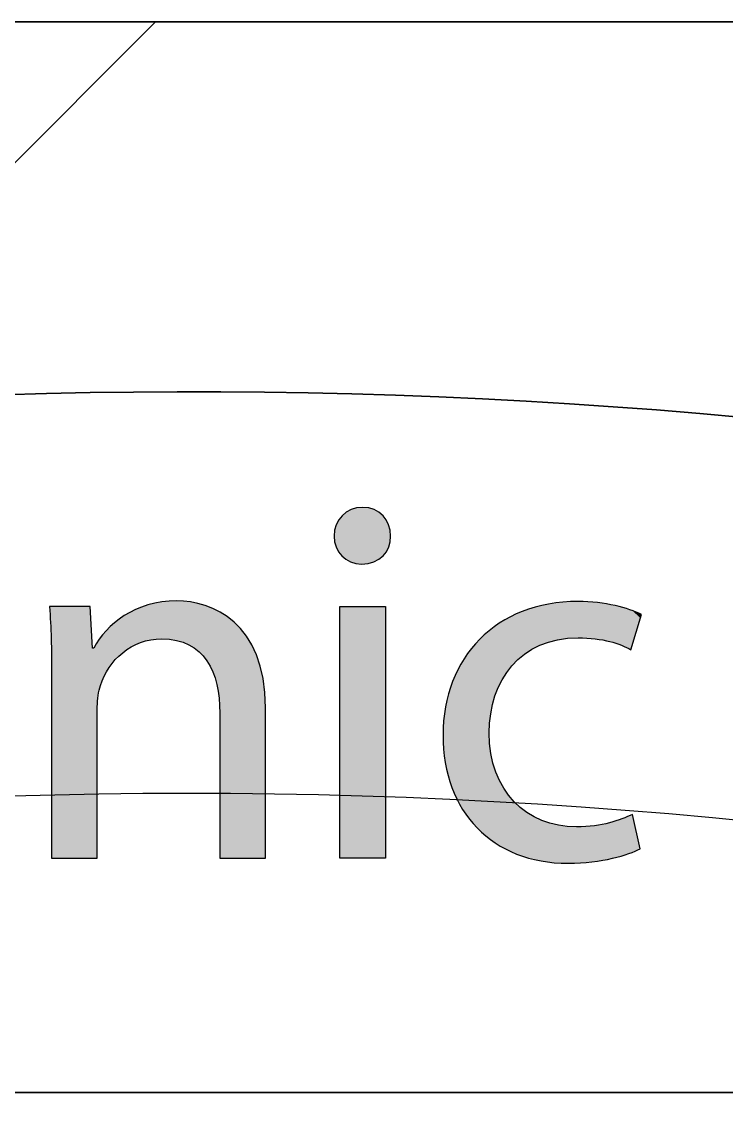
# Model space of a CAD drawing. Extents: x -10 to 112, y 72 to 347.
# Drawn here: x 85.89 to 91.15, y 191.89 to 200.02 of the extents above; entities that cross this region are included whole.
import ezdxf

# ---------------------------------------------------------------- set-up
doc = ezdxf.new("R2010")
doc.units = 0
for name, color, linetype in [('LAYER_6', 7, 'CONTINUOUS'), ('LAYER_7', 7, 'CONTINUOUS'), ('OUTLINES', 7, 'CONTINUOUS')]:
    doc.layers.add(name, color=color, linetype=linetype)

# ---------------------------------------------------------------- blocks, each defined once
blk = doc.blocks.new('*X84')
at = {"layer": 'OUTLINES', "color": 7}
blk.add_line((83.9314, 197.0684), (86.8879, 200.025), dxfattribs=at)
blk = doc.blocks.new('BLOCK_3')
at = {"layer": 'OUTLINES'}
for points, knots in [([(111.5625, 193.5374), (111.5625, 193.5374), (111.5625, 190.0025), (111.5625, 190.0025), (99.5927, 197.8096), (84.6138, 199.4218), (71.2611, 194.3382), (71.2611, 194.3382), (71.2611, 197.5344), (71.2611, 197.5344), (74.9017, 198.822), (78.5671, 199.6405), (82.4089, 200.025), (82.4089, 200.025), (91.8952, 200.025), (91.8952, 200.025), (98.8448, 199.33), (105.5617, 197.1146), (111.5625, 193.5374)], [0, 0, 0, 0, 1, 1, 1, 2, 2, 2, 3, 3, 3, 4, 4, 4, 5, 5, 5, 6, 6, 6, 6]), ([(111.5625, 186.3619), (111.5625, 186.3619), (111.5625, 182.5837), (111.5625, 182.5837), (100.2065, 191.8229), (84.6067, 193.8585), (71.2611, 187.8437), (71.2611, 187.8437), (71.2611, 191.1103), (71.2611, 191.1103), (84.6102, 196.6171), (99.8573, 194.8215), (111.5625, 186.3619)], [0, 0, 0, 0, 1, 1, 1, 2, 2, 2, 3, 3, 3, 4, 4, 4, 4])]:
    blk.add_open_spline(points, degree=3, knots=knots, dxfattribs=at)
at = {"layer": 'OUTLINES', "color": 7}
blk.add_blockref('*X84', (0, 0), dxfattribs=at)
blk = doc.blocks.new('BLOCK_4')
at = {"layer": 'OUTLINES', "color": 7}
blk.add_lwpolyline([(111.5625, 171.2702), (111.5625, 175.8985), (111.5625, 178.8971), (111.5625, 182.5837), (111.5625, 186.3619), (111.5625, 190.0025), (111.5625, 193.5374), (111.5625, 196.9947), (111.5625, 200.025), (104.9726, 200.025), (91.8952, 200.025), (82.4089, 200.025), (71.2611, 200.025), (71.2611, 197.5344), (71.2611, 194.3382), (71.2611, 191.1103), (71.2611, 187.8437), (71.2611, 184.524), (71.2611, 181.1338), (71.2611, 177.6448), (71.2611, 174.0076)], dxfattribs=at)
for points in [[(111.5625, 190.0025), (99.5927, 197.8096), (84.6138, 199.4218), (71.2611, 194.3382)], [(111.5625, 186.3619), (99.8573, 194.8215), (84.6102, 196.6171), (71.2611, 191.1103)], [(111.5625, 182.5837), (100.2065, 191.8229), (84.6067, 193.8585), (71.2611, 187.8437)]]:
    blk.add_open_spline(points, degree=3, dxfattribs=at)
blk = doc.blocks.new('BLOCK_2')
at = {"layer": 'OUTLINES'}
for name in ['BLOCK_3', 'BLOCK_4']:
    blk.add_blockref(name, (0, 0), dxfattribs=at)
blk = doc.blocks.new('*U110')
at = {"layer": 'LAYER_7', "color": 7}
for points in [[(86.8316, 195.402), (86.7756, 195.6473), (86.8316, 195.6681)], [(86.852, 195.4076), (86.8316, 195.6681), (86.852, 195.6725)], [(86.9339, 195.4148), (86.852, 195.6725), (86.9339, 195.6901)], [(86.9345, 195.4147), (86.9339, 195.6901), (86.9345, 195.6903)], [(86.9339, 195.4148), (86.9339, 195.6901), (86.9345, 195.4147)], [(87.0451, 195.4033), (86.9345, 195.6903), (87.0451, 195.698)], [(86.9345, 195.4147), (86.9345, 195.6903), (87.0451, 195.4033)], [(87.0465, 195.4028), (87.0451, 195.698), (87.0465, 195.6981)], [(87.0451, 195.4033), (87.0451, 195.698), (87.0465, 195.4028)], [(87.0465, 195.4028), (87.0465, 195.6981), (87.1378, 195.3706)], [(87.1378, 195.3706), (87.1378, 195.6911), (87.1497, 195.3625)], [(87.1497, 195.3625), (87.1497, 195.6902), (87.2131, 195.319)], [(87.2131, 195.319), (87.2131, 195.675), (87.2599, 195.2649)], [(86.1078, 195.4158), (86.1078, 195.6554), (86.1112, 195.1471)], [(86.6545, 195.3197), (86.6424, 195.5797), (86.6545, 195.5885)], [(86.7055, 195.3544), (86.6545, 195.5885), (86.7055, 195.6159)], [(86.7381, 195.3695), (86.7055, 195.6159), (86.7381, 195.6335)], [(86.7756, 195.3869), (86.7381, 195.6335), (86.7756, 195.6473)], [(87.2599, 195.2649), (87.2599, 195.6638), (87.2721, 195.2508)], [(87.2721, 195.2508), (87.2721, 195.6584), (87.3161, 195.1685)], [(87.3161, 195.1685), (87.3161, 195.6391), (87.346, 195.0742)], [(87.346, 195.0742), (87.346, 195.6259), (87.3632, 194.9706)], [(87.3632, 194.9706), (87.3632, 195.6184), (87.3687, 194.8598)], [(86.5811, 195.2518), (86.5405, 195.4966), (86.5811, 195.5352)], [(86.5872, 195.2595), (86.5811, 195.5352), (86.5872, 195.5396)], [(86.6424, 195.3114), (86.5872, 195.5396), (86.6424, 195.5797)], [(86.5032, 195.1351), (86.476, 195.4235), (86.5032, 195.4569)], [(86.5182, 195.1613), (86.5032, 195.4569), (86.5182, 195.4755)], [(86.5405, 195.2003), (86.5182, 195.4755), (86.5405, 195.4966)], [(86.4528, 193.777), (86.4256, 195.345), (86.4528, 195.3894)], [(86.4586, 194.9918), (86.4528, 195.3894), (86.4586, 195.3989)], [(86.4663, 195.0242), (86.4586, 195.3989), (86.4663, 195.4114)], [(86.476, 195.0654), (86.4663, 195.4114), (86.476, 195.4235)]]:
    blk.add_solid(points, dxfattribs=at)
at = {"layer": 'LAYER_7', "color": 7, "extrusion": (0, 0, -1)}
for points in [[(-86.8316, 195.402), (-86.8316, 195.6681), (-86.852, 195.4076)], [(-86.852, 195.4076), (-86.852, 195.6725), (-86.9339, 195.4148)], [(-87.1378, 195.3706), (-87.0465, 195.6981), (-87.1378, 195.6911)], [(-87.1497, 195.3625), (-87.1378, 195.6911), (-87.1497, 195.6902)], [(-87.2131, 195.319), (-87.1497, 195.6902), (-87.2131, 195.675)], [(-87.2599, 195.2649), (-87.2131, 195.675), (-87.2599, 195.6638)], [(-86.1078, 195.4158), (-86.0957, 195.6554), (-86.1078, 195.6554)], [(-86.1112, 195.1471), (-86.1078, 195.6554), (-86.1112, 195.6554)], [(-86.1112, 193.777), (-86.1112, 195.6554), (-86.3983, 193.777)], [(-86.3983, 193.777), (-86.1112, 195.6554), (-86.3983, 195.6554)], [(-86.3983, 193.777), (-86.3983, 195.6554), (-86.4178, 193.777)], [(-86.4178, 193.777), (-86.3983, 195.6554), (-86.4178, 195.345)], [(-86.6545, 195.3197), (-86.6545, 195.5885), (-86.7055, 195.3544)], [(-86.7055, 195.3544), (-86.7055, 195.6159), (-86.7381, 195.3695)], [(-86.7381, 195.3695), (-86.7381, 195.6335), (-86.7756, 195.3869)], [(-86.7756, 195.3869), (-86.7756, 195.6473), (-86.8316, 195.402)], [(-87.2721, 195.2508), (-87.2599, 195.6638), (-87.2721, 195.6584)], [(-87.3161, 195.1685), (-87.2721, 195.6584), (-87.3161, 195.6391)], [(-87.346, 195.0742), (-87.3161, 195.6391), (-87.346, 195.6259)], [(-87.3632, 194.9706), (-87.346, 195.6259), (-87.3632, 195.6184)], [(-87.3687, 194.8598), (-87.3632, 195.6184), (-87.3687, 195.616)], [(-87.3687, 193.777), (-87.3687, 195.616), (-87.3708, 193.777)], [(-87.3708, 193.777), (-87.3687, 195.616), (-87.3708, 195.6151)], [(-87.3708, 193.777), (-87.3708, 195.6151), (-87.4759, 193.777)], [(-87.4759, 193.777), (-87.3708, 195.6151), (-87.4759, 195.54)], [(-86.5811, 195.2518), (-86.5811, 195.5352), (-86.5872, 195.2595)], [(-86.5872, 195.2595), (-86.5872, 195.5396), (-86.6424, 195.3114)], [(-86.6424, 195.3114), (-86.6424, 195.5797), (-86.6545, 195.3197)], [(-87.4759, 193.777), (-87.4759, 195.54), (-87.5242, 193.777)], [(-87.5242, 193.777), (-87.4759, 195.54), (-87.5242, 195.4914)], [(-86.5032, 195.1351), (-86.5032, 195.4569), (-86.5182, 195.1613)], [(-86.5182, 195.1613), (-86.5182, 195.4755), (-86.5405, 195.2003)], [(-86.5405, 195.2003), (-86.5405, 195.4966), (-86.5811, 195.2518)], [(-87.5242, 193.777), (-87.5242, 195.4914), (-87.5688, 193.777)], [(-87.5688, 193.777), (-87.5242, 195.4914), (-87.5688, 195.4348)], [(-87.5688, 193.777), (-87.5688, 195.4348), (-87.6087, 193.777)], [(-87.6087, 193.777), (-87.5688, 195.4348), (-87.6087, 195.3696)], [(-86.4178, 193.777), (-86.4178, 195.345), (-86.4256, 193.777)], [(-86.4256, 193.777), (-86.4178, 195.345), (-86.4256, 195.345)], [(-86.4256, 193.777), (-86.4256, 195.345), (-86.4528, 193.777)], [(-86.4528, 194.9064), (-86.4528, 195.3894), (-86.4586, 194.9918)], [(-86.4586, 194.9918), (-86.4586, 195.3989), (-86.4663, 195.0242)], [(-86.4663, 195.0242), (-86.4663, 195.4114), (-86.476, 195.0654)], [(-86.476, 195.0654), (-86.476, 195.4235), (-86.5032, 195.1351)], [(-87.6087, 193.777), (-87.6087, 195.3696), (-87.6431, 193.777)], [(-87.6431, 193.777), (-87.6087, 195.3696), (-87.6431, 195.2954)], [(-87.6431, 193.777), (-87.6431, 195.2954), (-87.6713, 193.777)], [(-87.6713, 193.777), (-87.6431, 195.2954), (-87.6713, 195.2117)], [(-87.6713, 193.777), (-87.6713, 195.2117), (-87.6924, 193.777)], [(-87.6924, 193.777), (-87.6713, 195.2117), (-87.6924, 195.118)], [(-87.6924, 193.777), (-87.6924, 195.118), (-87.7056, 193.777)], [(-87.7056, 193.777), (-87.6924, 195.118), (-87.7056, 195.0138)], [(-87.7056, 193.777), (-87.7056, 195.0138), (-87.7102, 193.777)], [(-87.7102, 193.777), (-87.7056, 195.0138), (-87.7102, 194.8987)]]:
    blk.add_solid(points, dxfattribs=at)
blk = doc.blocks.new('*U111')
at = {"layer": 'LAYER_7', "color": 7}
for points in [[(88.2689, 196.0475), (88.267, 196.3175), (88.2689, 196.3201)], [(88.2799, 196.0348), (88.2689, 196.3201), (88.2799, 196.3325)], [(88.2689, 196.0475), (88.2689, 196.3201), (88.2799, 196.0348)], [(88.2823, 196.0326), (88.2799, 196.3325), (88.2823, 196.3352)], [(88.2799, 196.0348), (88.2799, 196.3325), (88.2823, 196.0326)], [(88.2943, 196.0213), (88.2823, 196.3352), (88.2943, 196.3461)], [(88.2823, 196.0326), (88.2823, 196.3352), (88.2943, 196.0213)], [(88.2972, 196.0191), (88.2943, 196.3461), (88.2972, 196.3488)], [(88.2943, 196.0213), (88.2943, 196.3461), (88.2972, 196.0191)], [(88.3099, 196.0093), (88.2972, 196.3488), (88.3099, 196.3583)], [(88.2972, 196.0191), (88.2972, 196.3488), (88.3099, 196.0093)], [(88.3135, 196.0071), (88.3099, 196.3583), (88.3135, 196.361)], [(88.3099, 196.0093), (88.3099, 196.3583), (88.3135, 196.0071)], [(88.3269, 195.9989), (88.3135, 196.361), (88.3269, 196.369)], [(88.3135, 196.0071), (88.3135, 196.361), (88.3269, 195.9989)], [(88.3311, 195.9968), (88.3269, 196.369), (88.3311, 196.3715)], [(88.3269, 195.9989), (88.3269, 196.369), (88.3311, 195.9968)], [(88.345, 195.9901), (88.3311, 196.3715), (88.345, 196.3781)], [(88.3311, 195.9968), (88.3311, 196.3715), (88.345, 195.9901)], [(88.3499, 195.9883), (88.345, 196.3781), (88.3499, 196.3804)], [(88.345, 195.9901), (88.345, 196.3781), (88.3499, 195.9883)], [(88.3642, 195.9831), (88.3499, 196.3804), (88.3642, 196.3854)], [(88.3499, 195.9883), (88.3499, 196.3804), (88.3642, 195.9831)], [(88.3698, 195.9817), (88.3642, 196.3854), (88.3698, 196.3874)], [(88.3642, 195.9831), (88.3642, 196.3854), (88.3698, 195.9817)], [(88.3845, 195.978), (88.3698, 196.3874), (88.3845, 196.391)], [(88.3698, 195.9817), (88.3698, 196.3874), (88.3845, 195.978)], [(88.3908, 195.977), (88.3845, 196.391), (88.3908, 196.3926)], [(88.3845, 195.978), (88.3845, 196.391), (88.3908, 195.977)], [(88.4057, 195.9748), (88.3908, 196.3926), (88.4057, 196.3947)], [(88.3908, 195.977), (88.3908, 196.3926), (88.4057, 195.9748)], [(88.4127, 195.9745), (88.4057, 196.3947), (88.4127, 196.3957)], [(88.4057, 195.9748), (88.4057, 196.3947), (88.4127, 195.9745)], [(88.4278, 195.9737), (88.4127, 196.3957), (88.4278, 196.3964)], [(88.4127, 195.9745), (88.4127, 196.3957), (88.4278, 195.9737)], [(88.4356, 195.9741), (88.4278, 196.3964), (88.4356, 196.3968)], [(88.2309, 196.1206), (88.2263, 196.2269), (88.2309, 196.2461)], [(88.2312, 196.1195), (88.2309, 196.2461), (88.2312, 196.2476)], [(88.2309, 196.1206), (88.2309, 196.2461), (88.2312, 196.1195)], [(88.2374, 196.1013), (88.2312, 196.2476), (88.2374, 196.2655)], [(88.2312, 196.1195), (88.2312, 196.2476), (88.2374, 196.1013)], [(88.2381, 196.0999), (88.2374, 196.2655), (88.2381, 196.2674)], [(88.2374, 196.1013), (88.2374, 196.2655), (88.2381, 196.0999)], [(88.2457, 196.083), (88.2381, 196.2674), (88.2457, 196.2839)], [(88.2381, 196.0999), (88.2381, 196.2674), (88.2457, 196.083)], [(88.2467, 196.0813), (88.2457, 196.2839), (88.2467, 196.2861)], [(88.2457, 196.083), (88.2457, 196.2839), (88.2467, 196.0813)], [(88.2556, 196.0658), (88.2467, 196.2861), (88.2556, 196.3013)], [(88.2467, 196.0813), (88.2467, 196.2861), (88.2556, 196.0658)], [(88.257, 196.0638), (88.2556, 196.3013), (88.257, 196.3037)], [(88.2556, 196.0658), (88.2556, 196.3013), (88.257, 196.0638)], [(88.2649, 196.0526), (88.257, 196.3037), (88.2649, 196.3146)], [(88.257, 196.0638), (88.257, 196.3037), (88.2649, 196.0526)], [(88.267, 196.0496), (88.2649, 196.3146), (88.267, 196.3175)], [(88.2649, 196.0526), (88.2649, 196.3146), (88.267, 196.0496)], [(88.267, 196.0496), (88.267, 196.3175), (88.2689, 196.0475)], [(88.2232, 196.1617), (88.2222, 196.1832), (88.2232, 196.2045)], [(88.2261, 196.1408), (88.2232, 196.2054), (88.2261, 196.2257)], [(88.2232, 196.1613), (88.2232, 196.2045), (88.2232, 196.2054)], [(88.2232, 196.1613), (88.2232, 196.2054), (88.2261, 196.1408)], [(88.2232, 196.1617), (88.2232, 196.2045), (88.2232, 196.1613)], [(88.2263, 196.14), (88.2261, 196.2257), (88.2263, 196.2269)], [(88.2261, 196.1408), (88.2261, 196.2257), (88.2263, 196.14)], [(88.2263, 196.14), (88.2263, 196.2269), (88.2309, 196.1206)]]:
    blk.add_solid(points, dxfattribs=at)
at = {"layer": 'LAYER_7', "color": 7, "extrusion": (0, 0, -1)}
for points in [[(-88.4278, 195.9737), (-88.4278, 196.3964), (-88.4356, 195.9741)], [(-88.4356, 195.9741), (-88.4356, 196.3968), (-88.4527, 195.9748)], [(-88.4527, 195.9748), (-88.4356, 196.3968), (-88.4527, 196.396)], [(-88.4527, 195.9748), (-88.4527, 196.396), (-88.4591, 195.9757)], [(-88.4591, 195.9757), (-88.4527, 196.396), (-88.4591, 196.3957)], [(-88.4591, 195.9757), (-88.4591, 196.3957), (-88.4764, 195.978)], [(-88.4764, 195.978), (-88.4591, 196.3957), (-88.4764, 196.3933)], [(-88.4764, 195.978), (-88.4764, 196.3933), (-88.4814, 195.9791)], [(-88.4814, 195.9791), (-88.4764, 196.3933), (-88.4814, 196.3926)], [(-88.4814, 195.9791), (-88.4814, 196.3926), (-88.4987, 195.9831)], [(-88.4987, 195.9831), (-88.4814, 196.3926), (-88.4987, 196.3883)], [(-88.4987, 195.9831), (-88.4987, 196.3883), (-88.5025, 195.9844)], [(-88.5025, 195.9844), (-88.4987, 196.3883), (-88.5025, 196.3874)], [(-88.5025, 195.9844), (-88.5025, 196.3874), (-88.5197, 195.9901)], [(-88.5197, 195.9901), (-88.5025, 196.3874), (-88.5197, 196.3813)], [(-88.5197, 195.9901), (-88.5197, 196.3813), (-88.5224, 195.9913)], [(-88.5224, 195.9913), (-88.5197, 196.3813), (-88.5224, 196.3804)], [(-88.5224, 195.9913), (-88.5224, 196.3804), (-88.5393, 195.9989)], [(-88.5393, 195.9989), (-88.5224, 196.3804), (-88.5393, 196.3723)], [(-88.5393, 195.9989), (-88.5393, 196.3723), (-88.541, 195.9999)], [(-88.541, 195.9999), (-88.5393, 196.3723), (-88.541, 196.3715)], [(-88.541, 195.9999), (-88.541, 196.3715), (-88.5574, 196.0093)], [(-88.5574, 196.0093), (-88.541, 196.3715), (-88.5574, 196.3615)], [(-88.5574, 196.0093), (-88.5574, 196.3615), (-88.5582, 196.01)], [(-88.5582, 196.01), (-88.5574, 196.3615), (-88.5582, 196.361)], [(-88.5582, 196.01), (-88.5582, 196.361), (-88.5739, 196.0213)], [(-88.5739, 196.0213), (-88.5582, 196.361), (-88.5739, 196.3489)], [(-88.5739, 196.0213), (-88.5739, 196.3489), (-88.5741, 196.0215)], [(-88.5741, 196.0215), (-88.5739, 196.3489), (-88.5741, 196.3488)], [(-88.5741, 196.0215), (-88.5741, 196.3488), (-88.5885, 196.0344)], [(-88.5885, 196.0344), (-88.5741, 196.3488), (-88.5885, 196.3352)], [(-88.5885, 196.0344), (-88.5885, 196.3352), (-88.5889, 196.0348)], [(-88.5889, 196.0348), (-88.5885, 196.3352), (-88.5889, 196.3346)], [(-88.5889, 196.0348), (-88.5889, 196.3346), (-88.6014, 196.0486)], [(-88.6014, 196.0486), (-88.5889, 196.3346), (-88.6014, 196.3201)], [(-88.6014, 196.0486), (-88.6014, 196.3201), (-88.6023, 196.0496)], [(-88.6023, 196.0496), (-88.6014, 196.3201), (-88.6023, 196.3187)], [(-88.6023, 196.0496), (-88.6023, 196.3187), (-88.6065, 196.0554)], [(-88.6065, 196.0554), (-88.6023, 196.3187), (-88.6065, 196.3127)], [(-88.6065, 196.0554), (-88.6065, 196.3127), (-88.6127, 196.064)], [(-88.6127, 196.064), (-88.6065, 196.3127), (-88.6127, 196.3037)], [(-88.6127, 196.064), (-88.6127, 196.3037), (-88.614, 196.0658)], [(-88.614, 196.0658), (-88.6127, 196.3037), (-88.614, 196.3014)], [(-88.614, 196.0658), (-88.614, 196.3014), (-88.6224, 196.0805)], [(-88.6224, 196.0805), (-88.614, 196.3014), (-88.6224, 196.2861)], [(-88.6224, 196.0805), (-88.6224, 196.2861), (-88.6239, 196.083)], [(-88.6239, 196.083), (-88.6224, 196.2861), (-88.6239, 196.2828)], [(-88.6239, 196.083), (-88.6239, 196.2828), (-88.6305, 196.098)], [(-88.6305, 196.098), (-88.6239, 196.2828), (-88.6305, 196.2674)], [(-88.6305, 196.098), (-88.6305, 196.2674), (-88.632, 196.1013)], [(-88.632, 196.1013), (-88.6305, 196.2674), (-88.632, 196.2628)], [(-88.632, 196.1013), (-88.632, 196.2628), (-88.6369, 196.1164)], [(-88.6369, 196.1164), (-88.632, 196.2628), (-88.6369, 196.2476)], [(-88.6369, 196.1164), (-88.6369, 196.2476), (-88.6382, 196.1206)], [(-88.6382, 196.1206), (-88.6369, 196.2476), (-88.6382, 196.2415)], [(-88.6382, 196.1206), (-88.6382, 196.2415), (-88.6415, 196.1358)], [(-88.6415, 196.1358), (-88.6382, 196.2415), (-88.6415, 196.2269)], [(-88.6415, 196.1358), (-88.6415, 196.2269), (-88.6426, 196.1408)], [(-88.6426, 196.1408), (-88.6415, 196.2269), (-88.6426, 196.2187)], [(-88.6426, 196.1408), (-88.6426, 196.2187), (-88.6443, 196.1561)], [(-88.6443, 196.1561), (-88.6426, 196.2187), (-88.6443, 196.2054)], [(-88.6443, 196.1561), (-88.6443, 196.2054), (-88.6449, 196.1617)], [(-88.6449, 196.1617), (-88.6443, 196.2054), (-88.6449, 196.1908)], [(-88.6449, 196.1617), (-88.6449, 196.1908), (-88.6452, 196.1832)], [(-88.2649, 193.777), (-88.2649, 195.6554), (-88.267, 193.777)], [(-88.267, 193.777), (-88.2649, 195.6554), (-88.267, 195.6554)], [(-88.267, 193.777), (-88.267, 195.6554), (-88.2689, 193.777)], [(-88.2689, 193.777), (-88.267, 195.6554), (-88.2689, 195.6554)], [(-88.2689, 193.777), (-88.2689, 195.6554), (-88.2799, 193.777)], [(-88.2799, 193.777), (-88.2689, 195.6554), (-88.2799, 195.6554)], [(-88.2799, 193.777), (-88.2799, 195.6554), (-88.2823, 193.777)], [(-88.2823, 193.777), (-88.2799, 195.6554), (-88.2823, 195.6554)], [(-88.2823, 193.777), (-88.2823, 195.6554), (-88.2943, 193.777)], [(-88.2943, 193.777), (-88.2823, 195.6554), (-88.2943, 195.6554)], [(-88.2943, 193.777), (-88.2943, 195.6554), (-88.2972, 193.777)], [(-88.2972, 193.777), (-88.2943, 195.6554), (-88.2972, 195.6554)], [(-88.2972, 193.777), (-88.2972, 195.6554), (-88.3099, 193.777)], [(-88.3099, 193.777), (-88.2972, 195.6554), (-88.3099, 195.6554)], [(-88.3099, 193.777), (-88.3099, 195.6554), (-88.3135, 193.777)], [(-88.3135, 193.777), (-88.3099, 195.6554), (-88.3135, 195.6554)], [(-88.3135, 193.777), (-88.3135, 195.6554), (-88.3269, 193.777)], [(-88.3269, 193.777), (-88.3135, 195.6554), (-88.3269, 195.6554)], [(-88.3269, 193.777), (-88.3269, 195.6554), (-88.3311, 193.777)], [(-88.3311, 193.777), (-88.3269, 195.6554), (-88.3311, 195.6554)], [(-88.3311, 193.777), (-88.3311, 195.6554), (-88.345, 193.777)], [(-88.345, 193.777), (-88.3311, 195.6554), (-88.345, 195.6554)], [(-88.345, 193.777), (-88.345, 195.6554), (-88.3499, 193.777)], [(-88.3499, 193.777), (-88.345, 195.6554), (-88.3499, 195.6554)], [(-88.3499, 193.777), (-88.3499, 195.6554), (-88.3642, 193.777)], [(-88.3642, 193.777), (-88.3499, 195.6554), (-88.3642, 195.6554)], [(-88.3642, 193.777), (-88.3642, 195.6554), (-88.3698, 193.777)], [(-88.3698, 193.777), (-88.3642, 195.6554), (-88.3698, 195.6554)], [(-88.3698, 193.777), (-88.3698, 195.6554), (-88.3845, 193.777)], [(-88.3845, 193.777), (-88.3698, 195.6554), (-88.3845, 195.6554)], [(-88.3845, 193.777), (-88.3845, 195.6554), (-88.3908, 193.777)], [(-88.3908, 193.777), (-88.3845, 195.6554), (-88.3908, 195.6554)], [(-88.3908, 193.777), (-88.3908, 195.6554), (-88.4057, 193.777)], [(-88.4057, 193.777), (-88.3908, 195.6554), (-88.4057, 195.6554)], [(-88.4057, 193.777), (-88.4057, 195.6554), (-88.4127, 193.777)], [(-88.4127, 193.777), (-88.4057, 195.6554), (-88.4127, 195.6554)], [(-88.4127, 193.777), (-88.4127, 195.6554), (-88.4278, 193.777)], [(-88.4278, 193.777), (-88.4127, 195.6554), (-88.4278, 195.6554)], [(-88.4278, 193.777), (-88.4278, 195.6554), (-88.4356, 193.777)], [(-88.4356, 193.777), (-88.4278, 195.6554), (-88.4356, 195.6554)], [(-88.4356, 193.777), (-88.4356, 195.6554), (-88.4527, 193.777)], [(-88.4527, 193.777), (-88.4356, 195.6554), (-88.4527, 195.6554)], [(-88.4527, 193.777), (-88.4527, 195.6554), (-88.4591, 193.777)], [(-88.4591, 193.777), (-88.4527, 195.6554), (-88.4591, 195.6554)], [(-88.4591, 193.777), (-88.4591, 195.6554), (-88.4764, 193.777)], [(-88.4764, 193.777), (-88.4591, 195.6554), (-88.4764, 195.6554)], [(-88.4764, 193.777), (-88.4764, 195.6554), (-88.4814, 193.777)], [(-88.4814, 193.777), (-88.4764, 195.6554), (-88.4814, 195.6554)], [(-88.4814, 193.777), (-88.4814, 195.6554), (-88.4987, 193.777)], [(-88.4987, 193.777), (-88.4814, 195.6554), (-88.4987, 195.6554)], [(-88.4987, 193.777), (-88.4987, 195.6554), (-88.5025, 193.777)], [(-88.5025, 193.777), (-88.4987, 195.6554), (-88.5025, 195.6554)], [(-88.5025, 193.777), (-88.5025, 195.6554), (-88.5197, 193.777)], [(-88.5197, 193.777), (-88.5025, 195.6554), (-88.5197, 195.6554)], [(-88.5197, 193.777), (-88.5197, 195.6554), (-88.5224, 193.777)], [(-88.5224, 193.777), (-88.5197, 195.6554), (-88.5224, 195.6554)], [(-88.5224, 193.777), (-88.5224, 195.6554), (-88.5393, 193.777)], [(-88.5393, 193.777), (-88.5224, 195.6554), (-88.5393, 195.6554)], [(-88.5393, 193.777), (-88.5393, 195.6554), (-88.541, 193.777)], [(-88.541, 193.777), (-88.5393, 195.6554), (-88.541, 195.6554)], [(-88.541, 193.777), (-88.541, 195.6554), (-88.5574, 193.777)], [(-88.5574, 193.777), (-88.541, 195.6554), (-88.5574, 195.6554)], [(-88.5574, 193.777), (-88.5574, 195.6554), (-88.5582, 193.777)], [(-88.5582, 193.777), (-88.5574, 195.6554), (-88.5582, 195.6554)], [(-88.5582, 193.777), (-88.5582, 195.6554), (-88.5739, 193.777)], [(-88.5739, 193.777), (-88.5582, 195.6554), (-88.5739, 195.6554)], [(-88.5739, 193.777), (-88.5739, 195.6554), (-88.5741, 193.777)], [(-88.5741, 193.777), (-88.5739, 195.6554), (-88.5741, 195.6554)], [(-88.5741, 193.777), (-88.5741, 195.6554), (-88.5885, 193.777)], [(-88.5885, 193.777), (-88.5741, 195.6554), (-88.5885, 195.6554)], [(-88.5885, 193.777), (-88.5885, 195.6554), (-88.5889, 193.777)], [(-88.5889, 193.777), (-88.5885, 195.6554), (-88.5889, 195.6554)], [(-88.5889, 193.777), (-88.5889, 195.6554), (-88.6014, 193.777)], [(-88.6014, 193.777), (-88.5889, 195.6554), (-88.6014, 195.6554)], [(-88.6014, 193.777), (-88.6014, 195.6554), (-88.6023, 193.777)], [(-88.6023, 193.777), (-88.6014, 195.6554), (-88.6023, 195.6554)], [(-88.6023, 193.777), (-88.6023, 195.6554), (-88.6065, 193.777)], [(-88.6065, 193.777), (-88.6023, 195.6554), (-88.6065, 195.6554)]]:
    blk.add_solid(points, dxfattribs=at)
blk = doc.blocks.new('*U112')
at = {"layer": 'LAYER_7', "color": 7}
for points in [[(89.8266, 195.3872), (89.7754, 195.6632), (89.8266, 195.675)], [(89.8684, 195.4002), (89.8266, 195.675), (89.8684, 195.6806)], [(89.8938, 195.4081), (89.8684, 195.6806), (89.8938, 195.684)], [(89.8995, 195.4086), (89.8938, 195.684), (89.8995, 195.6848)], [(89.9336, 195.4119), (89.8995, 195.6848), (89.9336, 195.6893)], [(89.9723, 195.4155), (89.9336, 195.6893), (89.9723, 195.691)], [(90.0345, 195.4214), (89.9723, 195.691), (90.0345, 195.6937)], [(90.046, 195.4225), (90.0345, 195.6937), (90.046, 195.6942)], [(90.046, 195.4225), (90.046, 195.6942), (90.1505, 195.4165)], [(90.1505, 195.4165), (90.1505, 195.688), (90.1681, 195.4155)], [(90.1681, 195.4155), (90.1681, 195.687), (90.175, 195.4151)], [(90.175, 195.4151), (90.175, 195.6866), (90.1921, 195.412)], [(90.1921, 195.412), (90.1921, 195.6856), (90.2804, 195.3959)], [(90.2804, 195.3959), (90.2804, 195.6705), (90.2833, 195.3954)], [(90.2833, 195.3954), (90.2833, 195.67), (90.3032, 195.3889)], [(89.5687, 195.2293), (89.5526, 195.5849), (89.5687, 195.5921)], [(89.5871, 195.2463), (89.5687, 195.5921), (89.5871, 195.6005)], [(89.6296, 195.2855), (89.5871, 195.6005), (89.6296, 195.6197)], [(89.6467, 195.3012), (89.6296, 195.6197), (89.6467, 195.6254)], [(89.6644, 195.3114), (89.6467, 195.6254), (89.6644, 195.6313)], [(89.6756, 195.3178), (89.6644, 195.6313), (89.6756, 195.6351)], [(89.7252, 195.3463), (89.6756, 195.6351), (89.7252, 195.6517)], [(89.7606, 195.3667), (89.7252, 195.6517), (89.7606, 195.6598)], [(89.7694, 195.3694), (89.7606, 195.6598), (89.7694, 195.6619)], [(89.7754, 195.3713), (89.7694, 195.6619), (89.7754, 195.6632)], [(90.3032, 195.3889), (90.3032, 195.6666), (90.3235, 195.3824)], [(90.3235, 195.3824), (90.3235, 195.6632), (90.3718, 195.3669)], [(90.3718, 195.3669), (90.3718, 195.6496), (90.4253, 195.3412)], [(90.4253, 195.3412), (90.4253, 195.6346), (90.4346, 195.3368)], [(90.4346, 195.3368), (90.4346, 195.632), (90.4419, 195.3333)], [(90.5118, 195.5709), (90.4536, 195.6243), (90.5118, 195.6004)], [(89.4254, 194.9887), (89.3951, 195.4856), (89.4254, 195.5078)], [(89.4274, 194.9931), (89.4254, 195.5078), (89.4274, 195.5092)], [(89.4318, 195.0031), (89.4274, 195.5092), (89.4318, 195.5125)], [(89.4573, 195.0607), (89.4318, 195.5125), (89.4573, 195.5311)], [(89.4787, 195.1093), (89.4573, 195.5311), (89.4787, 195.5436)], [(89.4904, 195.126), (89.4787, 195.5436), (89.4904, 195.5504)], [(89.5043, 195.1457), (89.4904, 195.5504), (89.5043, 195.5584)], [(89.5402, 195.1968), (89.5043, 195.5584), (89.5402, 195.5793)], [(89.5526, 195.2144), (89.5402, 195.5793), (89.5526, 195.5849)], [(89.3566, 193.9426), (89.3115, 195.4123), (89.3566, 195.4532)], [(89.3809, 193.9245), (89.3566, 195.4532), (89.3809, 195.4753)], [(89.3566, 193.9426), (89.3566, 195.4532), (89.3809, 193.9245)], [(89.3823, 193.9235), (89.3809, 195.4753), (89.3823, 195.4763)], [(89.3809, 193.9245), (89.3809, 195.4753), (89.3823, 193.9235)], [(89.3932, 194.8554), (89.3823, 195.4763), (89.3932, 195.4842)], [(89.3951, 194.8632), (89.3932, 195.4842), (89.3951, 195.4856)], [(89.2493, 194.0512), (89.2344, 195.3219), (89.2493, 195.3426)], [(89.2922, 194.0021), (89.2493, 195.3426), (89.2922, 195.3906)], [(89.2493, 194.0512), (89.2493, 195.3426), (89.2922, 194.0021)], [(89.3115, 193.9842), (89.2922, 195.3906), (89.3115, 195.4123)], [(89.2922, 194.0021), (89.2922, 195.3906), (89.3115, 193.9842)], [(89.3115, 193.9842), (89.3115, 195.4123), (89.3566, 193.9426)], [(89.1945, 194.1253), (89.1835, 195.2473), (89.1945, 195.2665)], [(89.2344, 194.0683), (89.1945, 195.2665), (89.2344, 195.3219)], [(89.1945, 194.1253), (89.1945, 195.2665), (89.2344, 194.0683)], [(89.2344, 194.0683), (89.2344, 195.3219), (89.2493, 194.0512)], [(89.1475, 194.206), (89.1398, 195.1671), (89.1475, 195.1844)], [(89.1835, 194.1411), (89.1475, 195.1844), (89.1835, 195.2473)], [(89.1475, 194.206), (89.1475, 195.1844), (89.1835, 194.1411)], [(89.1835, 194.1411), (89.1835, 195.2473), (89.1945, 194.1253)], [(89.1398, 194.2199), (89.1084, 195.0966), (89.1398, 195.1671)], [(89.1398, 194.2199), (89.1398, 195.1671), (89.1475, 194.206)], [(89.1034, 194.3047), (89.0775, 195.0036), (89.1034, 195.0817)], [(89.1084, 194.2931), (89.1034, 195.0817), (89.1084, 195.0966)], [(89.1034, 194.3047), (89.1034, 195.0817), (89.1084, 194.2931)], [(89.1084, 194.2931), (89.1084, 195.0966), (89.1398, 194.2199)], [(89.0747, 194.395), (89.0551, 194.9057), (89.0747, 194.9913)], [(89.0775, 194.3862), (89.0747, 194.9913), (89.0775, 195.0036)], [(89.0747, 194.395), (89.0747, 194.9913), (89.0775, 194.3862)], [(89.0775, 194.3862), (89.0775, 195.0036), (89.1034, 194.3047)], [(89.0539, 194.4907), (89.0415, 194.8033), (89.0539, 194.8963)], [(89.0551, 194.4849), (89.0539, 194.8963), (89.0551, 194.9057)], [(89.0539, 194.4907), (89.0539, 194.8963), (89.0551, 194.4849)], [(89.0551, 194.4849), (89.0551, 194.9057), (89.0747, 194.395)], [(89.0412, 194.5914), (89.0369, 194.6968), (89.0412, 194.796)], [(89.0415, 194.5889), (89.0412, 194.796), (89.0415, 194.8033)], [(89.0412, 194.5914), (89.0412, 194.796), (89.0415, 194.5889)], [(89.0415, 194.5889), (89.0415, 194.8033), (89.0539, 194.4907)], [(89.3823, 193.9235), (89.3823, 194.7123), (89.3932, 193.9154)], [(89.3932, 193.9154), (89.3932, 194.5804), (89.3951, 193.914)], [(89.3951, 193.914), (89.3951, 194.5574), (89.4254, 193.8915)], [(89.4254, 193.8915), (89.4254, 194.4432), (89.4274, 193.8901)], [(89.4274, 193.8901), (89.4274, 194.4359), (89.4318, 193.8874)], [(89.4318, 193.8874), (89.4318, 194.4192), (89.4573, 193.8725)], [(89.4573, 193.8725), (89.4573, 194.3671), (89.4787, 193.8599)], [(89.4787, 193.8599), (89.4787, 194.3231), (89.4904, 193.853)], [(89.4904, 193.853), (89.4904, 194.2991), (89.5043, 193.8448)], [(89.5043, 193.8448), (89.5043, 194.2812), (89.5402, 193.8285)], [(89.5402, 193.8285), (89.5402, 194.2348), (89.5526, 193.8229)], [(89.5526, 193.8229), (89.5526, 194.2188), (89.5687, 193.8156)], [(89.5687, 193.8156), (89.5687, 194.1981), (89.5871, 193.8072)], [(89.5871, 193.8072), (89.5871, 194.1826), (89.6296, 193.7929)], [(89.6296, 193.7929), (89.6296, 194.1468), (89.6467, 193.7872)], [(89.6467, 193.7872), (89.6467, 194.1324), (89.6644, 193.7812)], [(89.6644, 193.7812), (89.6644, 194.1175), (89.6756, 193.7775)], [(89.6756, 193.7775), (89.6756, 194.1116), (89.7252, 193.766)], [(89.7252, 193.766), (89.7252, 194.0852), (89.7606, 193.7579)], [(89.7606, 193.7579), (89.7606, 194.0664), (89.7694, 193.7558)], [(89.7694, 193.7558), (89.7694, 194.0617), (89.7754, 193.7551)], [(89.7754, 193.7551), (89.7754, 194.0585), (89.8266, 193.7482)], [(89.8266, 193.7482), (89.8266, 194.0435), (89.8684, 193.7427)], [(90.2804, 193.7711), (90.1921, 194.0231), (90.2804, 194.0404)], [(90.2833, 193.7716), (90.2804, 194.0404), (90.2833, 194.0415)], [(90.3032, 193.7751), (90.2833, 194.0415), (90.3032, 194.0487)], [(90.3235, 193.7809), (90.3032, 194.0487), (90.3235, 194.056)], [(90.3718, 193.7948), (90.3235, 194.056), (90.3718, 194.0735)], [(90.4253, 193.8102), (90.3718, 194.0735), (90.4253, 194.0928)], [(90.4346, 193.8142), (90.4253, 194.0928), (90.4346, 194.0962)], [(90.4419, 193.8172), (90.4346, 194.0962), (90.4419, 194.0988)], [(90.4536, 193.8222), (90.4419, 194.0988), (90.4536, 194.1031)], [(89.8684, 193.7427), (89.8684, 194.0313), (89.8938, 193.7416)], [(89.8938, 193.7416), (89.8938, 194.0239), (89.8995, 193.7413)], [(89.8995, 193.7413), (89.8995, 194.0222), (89.9336, 193.7399)], [(89.9336, 193.7399), (89.9336, 194.0191), (89.9723, 193.7382)], [(90.046, 193.7425), (90.0345, 194.0099), (90.046, 194.0106)], [(90.1505, 193.7486), (90.046, 194.0106), (90.1505, 194.0173)], [(90.1681, 193.7517), (90.1505, 194.0173), (90.1681, 194.0184)], [(90.175, 193.7529), (90.1681, 194.0184), (90.175, 194.0198)], [(90.1921, 193.7558), (90.175, 194.0198), (90.1921, 194.0231)]]:
    blk.add_solid(points, dxfattribs=at)
at = {"layer": 'LAYER_7', "color": 7, "extrusion": (0, 0, -1)}
for points in [[(-89.8266, 195.3872), (-89.8266, 195.675), (-89.8684, 195.4002)], [(-89.8684, 195.4002), (-89.8684, 195.6806), (-89.8938, 195.4081)], [(-89.8938, 195.4081), (-89.8938, 195.684), (-89.8995, 195.4086)], [(-89.8995, 195.4086), (-89.8995, 195.6848), (-89.9336, 195.4119)], [(-89.9336, 195.4119), (-89.9336, 195.6893), (-89.9723, 195.4155)], [(-89.9723, 195.4155), (-89.9723, 195.691), (-90.0345, 195.4214)], [(-90.0345, 195.4214), (-90.0345, 195.6937), (-90.046, 195.4225)], [(-90.1505, 195.4165), (-90.046, 195.6942), (-90.1505, 195.688)], [(-90.1681, 195.4155), (-90.1505, 195.688), (-90.1681, 195.687)], [(-90.175, 195.4151), (-90.1681, 195.687), (-90.175, 195.6866)], [(-90.1921, 195.412), (-90.175, 195.6866), (-90.1921, 195.6856)], [(-90.2804, 195.3959), (-90.1921, 195.6856), (-90.2804, 195.6705)], [(-90.2833, 195.3954), (-90.2804, 195.6705), (-90.2833, 195.67)], [(-90.3032, 195.3889), (-90.2833, 195.67), (-90.3032, 195.6666)], [(-89.5687, 195.2293), (-89.5687, 195.5921), (-89.5871, 195.2463)], [(-89.5871, 195.2463), (-89.5871, 195.6005), (-89.6296, 195.2855)], [(-89.6296, 195.2855), (-89.6296, 195.6197), (-89.6467, 195.3012)], [(-89.6467, 195.3012), (-89.6467, 195.6254), (-89.6644, 195.3114)], [(-89.6644, 195.3114), (-89.6644, 195.6313), (-89.6756, 195.3178)], [(-89.6756, 195.3178), (-89.6756, 195.6351), (-89.7252, 195.3463)], [(-89.7252, 195.3463), (-89.7252, 195.6517), (-89.7606, 195.3667)], [(-89.7606, 195.3667), (-89.7606, 195.6598), (-89.7694, 195.3694)], [(-89.7694, 195.3694), (-89.7694, 195.6619), (-89.7754, 195.3713)], [(-89.7754, 195.3713), (-89.7754, 195.6632), (-89.8266, 195.3872)], [(-90.3235, 195.3824), (-90.3032, 195.6666), (-90.3235, 195.6632)], [(-90.3718, 195.3669), (-90.3235, 195.6632), (-90.3718, 195.6496)], [(-90.4253, 195.3412), (-90.3718, 195.6496), (-90.4253, 195.6346)], [(-90.4346, 195.3368), (-90.4253, 195.6346), (-90.4346, 195.632)], [(-90.4419, 195.3333), (-90.4346, 195.632), (-90.4419, 195.6291)], [(-90.4419, 195.3333), (-90.4419, 195.6291), (-90.4536, 195.3731)], [(-90.4536, 195.3731), (-90.4419, 195.6291), (-90.4536, 195.6243)], [(-90.4536, 195.3731), (-90.4536, 195.6243), (-90.5118, 195.5709)], [(-90.5118, 195.5709), (-90.5118, 195.6004), (-90.5195, 195.5972)], [(-89.4254, 194.9887), (-89.4254, 195.5078), (-89.4274, 194.9931)], [(-89.4274, 194.9931), (-89.4274, 195.5092), (-89.4318, 195.0031)], [(-89.4318, 195.0031), (-89.4318, 195.5125), (-89.4573, 195.0607)], [(-89.4573, 195.0607), (-89.4573, 195.5311), (-89.4787, 195.1093)], [(-89.4787, 195.1093), (-89.4787, 195.5436), (-89.4904, 195.126)], [(-89.4904, 195.126), (-89.4904, 195.5504), (-89.5043, 195.1457)], [(-89.5043, 195.1457), (-89.5043, 195.5584), (-89.5402, 195.1968)], [(-89.5402, 195.1968), (-89.5402, 195.5793), (-89.5526, 195.2144)], [(-89.5526, 195.2144), (-89.5526, 195.5849), (-89.5687, 195.2293)], [(-89.3823, 194.7123), (-89.3823, 195.4763), (-89.3932, 194.8554)], [(-89.3932, 194.8554), (-89.3932, 195.4842), (-89.3951, 194.8632)], [(-89.3951, 194.8632), (-89.3951, 195.4856), (-89.4254, 194.9887)], [(-89.3932, 193.9154), (-89.3823, 194.7123), (-89.3932, 194.5804)], [(-89.3951, 193.914), (-89.3932, 194.5804), (-89.3951, 194.5574)], [(-89.4254, 193.8915), (-89.3951, 194.5574), (-89.4254, 194.4432)], [(-89.4274, 193.8901), (-89.4254, 194.4432), (-89.4274, 194.4359)], [(-89.4318, 193.8874), (-89.4274, 194.4359), (-89.4318, 194.4192)], [(-89.4573, 193.8725), (-89.4318, 194.4192), (-89.4573, 194.3671)], [(-89.4787, 193.8599), (-89.4573, 194.3671), (-89.4787, 194.3231)], [(-89.4904, 193.853), (-89.4787, 194.3231), (-89.4904, 194.2991)], [(-89.5043, 193.8448), (-89.4904, 194.2991), (-89.5043, 194.2812)], [(-89.5402, 193.8285), (-89.5043, 194.2812), (-89.5402, 194.2348)], [(-89.5526, 193.8229), (-89.5402, 194.2348), (-89.5526, 194.2188)], [(-89.5687, 193.8156), (-89.5526, 194.2188), (-89.5687, 194.1981)], [(-89.5871, 193.8072), (-89.5687, 194.1981), (-89.5871, 194.1826)], [(-89.6296, 193.7929), (-89.5871, 194.1826), (-89.6296, 194.1468)], [(-89.6467, 193.7872), (-89.6296, 194.1468), (-89.6467, 194.1324)], [(-89.6644, 193.7812), (-89.6467, 194.1324), (-89.6644, 194.1175)], [(-89.6756, 193.7775), (-89.6644, 194.1175), (-89.6756, 194.1116)], [(-89.7252, 193.766), (-89.6756, 194.1116), (-89.7252, 194.0852)], [(-89.7606, 193.7579), (-89.7252, 194.0852), (-89.7606, 194.0664)], [(-89.7694, 193.7558), (-89.7606, 194.0664), (-89.7694, 194.0617)], [(-89.7754, 193.7551), (-89.7694, 194.0617), (-89.7754, 194.0585)], [(-89.8266, 193.7482), (-89.7754, 194.0585), (-89.8266, 194.0435)], [(-89.8684, 193.7427), (-89.8266, 194.0435), (-89.8684, 194.0313)], [(-90.2804, 193.7711), (-90.2804, 194.0404), (-90.2833, 193.7716)], [(-90.2833, 193.7716), (-90.2833, 194.0415), (-90.3032, 193.7751)], [(-90.3032, 193.7751), (-90.3032, 194.0487), (-90.3235, 193.7809)], [(-90.3235, 193.7809), (-90.3235, 194.056), (-90.3718, 193.7948)], [(-90.3718, 193.7948), (-90.3718, 194.0735), (-90.4253, 193.8102)], [(-90.4253, 193.8102), (-90.4253, 194.0928), (-90.4346, 193.8142)], [(-90.4346, 193.8142), (-90.4346, 194.0962), (-90.4419, 193.8172)], [(-90.4419, 193.8172), (-90.4419, 194.0988), (-90.4536, 193.8222)], [(-90.4536, 193.8222), (-90.4536, 194.1031), (-90.5118, 193.8469)], [(-89.8938, 193.7416), (-89.8684, 194.0313), (-89.8938, 194.0239)], [(-89.8995, 193.7413), (-89.8938, 194.0239), (-89.8995, 194.0222)], [(-89.9336, 193.7399), (-89.8995, 194.0222), (-89.9336, 194.0191)], [(-89.9723, 193.7382), (-89.9336, 194.0191), (-89.9723, 194.0156)], [(-89.9723, 193.7382), (-89.9723, 194.0156), (-90.0345, 193.7419)], [(-90.0345, 193.7419), (-89.9723, 194.0156), (-90.0345, 194.0099)], [(-90.0345, 193.7419), (-90.0345, 194.0099), (-90.046, 193.7425)], [(-90.046, 193.7425), (-90.046, 194.0106), (-90.1505, 193.7486)], [(-90.1505, 193.7486), (-90.1505, 194.0173), (-90.1681, 193.7517)], [(-90.1681, 193.7517), (-90.1681, 194.0184), (-90.175, 193.7529)], [(-90.175, 193.7529), (-90.175, 194.0198), (-90.1921, 193.7558)], [(-90.1921, 193.7558), (-90.1921, 194.0231), (-90.2804, 193.7711)]]:
    blk.add_solid(points, dxfattribs=at)
blk = doc.blocks.new('BLOCK_11')
at = {"layer": 'LAYER_7'}
blk.add_lwpolyline([(88.2649, 193.777), (88.2649, 195.6554), (88.6065, 195.6554), (88.6065, 193.777), (88.2649, 193.777)], dxfattribs=at)
for points, knots in [([(88.6452, 196.1832), (88.649, 196.0668), (88.5638, 195.9737), (88.4278, 195.9737), (88.3076, 195.9737), (88.2222, 196.0668), (88.2222, 196.1832), (88.2222, 196.3036), (88.3114, 196.3968), (88.4356, 196.3968), (88.5638, 196.3968), (88.6452, 196.3036), (88.6452, 196.1832)], [0, 0, 0, 0, 1, 1, 1, 2, 2, 2, 3, 3, 3, 4, 4, 4, 4]), ([(86.1112, 195.1471), (86.1112, 195.341), (86.1072, 195.5002), (86.0957, 195.6554), (86.0957, 195.6554), (86.3983, 195.6554), (86.3983, 195.6554), (86.3983, 195.6554), (86.4178, 195.345), (86.4178, 195.345), (86.4178, 195.345), (86.4256, 195.345), (86.4256, 195.345), (86.5187, 195.5235), (86.736, 195.6981), (87.0465, 195.6981), (87.3065, 195.6981), (87.7102, 195.5429), (87.7102, 194.8987), (87.7102, 194.8987), (87.7102, 193.777), (87.7102, 193.777), (87.7102, 193.777), (87.3687, 193.777), (87.3687, 193.777), (87.3687, 193.777), (87.3687, 194.8598), (87.3687, 194.8598), (87.3687, 195.1626), (87.2562, 195.4148), (86.9339, 195.4148), (86.7089, 195.4148), (86.5343, 195.2556), (86.476, 195.0654), (86.4605, 195.0229), (86.4528, 194.9647), (86.4528, 194.9064), (86.4528, 194.9064), (86.4528, 193.777), (86.4528, 193.777), (86.4528, 193.777), (86.1112, 193.777), (86.1112, 193.777), (86.1112, 193.777), (86.1112, 195.1471), (86.1112, 195.1471)], [0, 0, 0, 0, 1, 1, 1, 2, 2, 2, 3, 3, 3, 4, 4, 4, 5, 5, 5, 6, 6, 6, 7, 7, 7, 8, 8, 8, 9, 9, 9, 10, 10, 10, 11, 11, 11, 12, 12, 12, 13, 13, 13, 14, 14, 14, 15, 15, 15, 15]), ([(90.5118, 193.8469), (90.4226, 193.8002), (90.2246, 193.7382), (89.9723, 193.7382), (89.4057, 193.7382), (89.0369, 194.1223), (89.0369, 194.6968), (89.0369, 195.2751), (89.4328, 195.6942), (90.046, 195.6942), (90.2479, 195.6942), (90.4263, 195.6439), (90.5195, 195.5972), (90.5195, 195.5972), (90.4419, 195.3333), (90.4419, 195.3333), (90.3604, 195.3798), (90.2324, 195.4225), (90.046, 195.4225), (89.6152, 195.4225), (89.3823, 195.1044), (89.3823, 194.7123), (89.3823, 194.2777), (89.6619, 194.0099), (90.0345, 194.0099), (90.2284, 194.0099), (90.3566, 194.0603), (90.4536, 194.1031), (90.4536, 194.1031), (90.5118, 193.8469), (90.5118, 193.8469)], [0, 0, 0, 0, 1, 1, 1, 2, 2, 2, 3, 3, 3, 4, 4, 4, 5, 5, 5, 6, 6, 6, 7, 7, 7, 8, 8, 8, 9, 9, 9, 10, 10, 10, 10])]:
    blk.add_open_spline(points, degree=3, knots=knots, dxfattribs=at)
at = {"layer": 'LAYER_7', "color": 7}
for name in ['*U111', '*U110', '*U112']:
    blk.add_blockref(name, (0, 0), dxfattribs=at)

msp = doc.modelspace()

# ---------------------------------------------------------------- linework, layer by layer
at = {"layer": 'LAYER_6', "color": 7}
for points in [[(111.5632, 192.025), (71.2611, 192.025), (71.2611, 200.025), (111.5632, 200.025), (111.5632, 192.025)], [(71.2611, 192.025), (111.5632, 192.025)]]:
    msp.add_lwpolyline(points, dxfattribs=at)

# ---------------------------------------------------------------- block references
at = {"layer": 'LAYER_7'}
msp.add_blockref('BLOCK_11', (0, 0), dxfattribs=at)
at = {"layer": 'OUTLINES'}
msp.add_blockref('BLOCK_2', (0, 0), dxfattribs=at)

doc.saveas('drawing.dxf')
